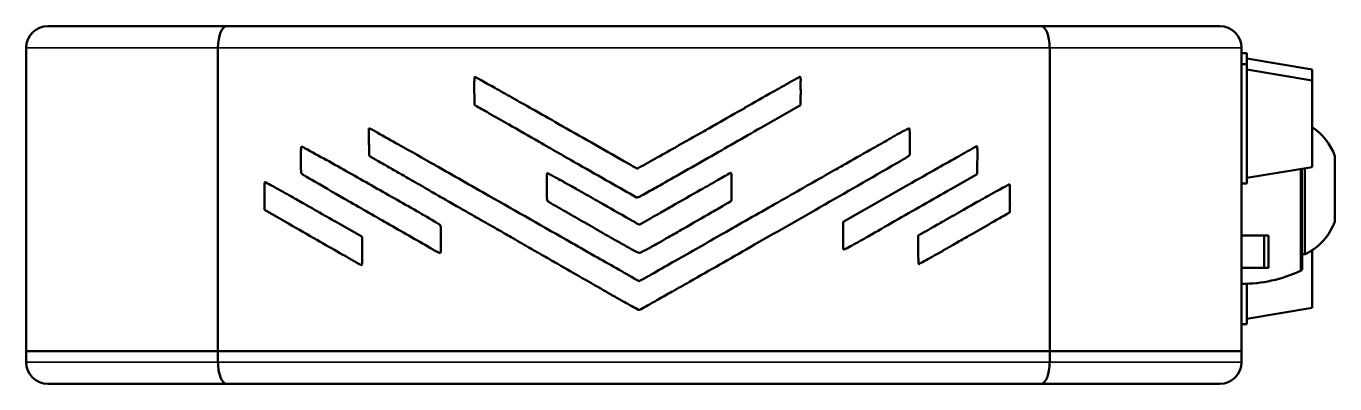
# Model space of a CAD drawing. Header units: inches. Extents: x -20.7 to 49, y -43 to 17.2.
# Drawn here: x 12.01 to 26.25, y -5.51 to -1.61 of the extents above; entities that cross this region are included whole.
import ezdxf

# ---------------------------------------------------------------- set-up
doc = ezdxf.new("R2010")
doc.units = ezdxf.units.IN
doc.header["$MEASUREMENT"] = 0
doc.layers.add('Visible (ANSI)', color=7, linetype='Continuous', lineweight=50)
doc.layers.add('Visible Narrow (ANSI)', color=7, linetype='Continuous', lineweight=35)

msp = doc.modelspace()

# ---------------------------------------------------------------- linework, layer by layer
at = {"layer": 'Visible (ANSI)'}
for p, q in [((14.192, -1.615), (12.243, -1.615)), ((23.049, -1.615), (14.192, -1.615)), ((24.999, -1.615), (23.049, -1.615)), ((12.007, -1.851), (12.007, -5.158)), ((14.094, -1.851), (14.094, -5.158)), ((23.147, -1.851), (23.147, -5.158)), ((25.235, -1.851), (25.235, -5.158)), ((25.235, -1.91), (25.294, -1.91)), ((25.294, -2.028), (25.294, -1.91)), ((26.003, -2.087), (25.294, -1.969)), ((25.235, -2.028), (25.294, -2.028)), ((25.294, -3.328), (25.294, -2.028)), ((26.003, -2.206), (25.294, -2.087)), ((26.003, -2.206), (26.003, -2.087)), ((26.003, -3.15), (26.003, -2.206)), ((20.434, -2.475), (20.003, -2.722)), ((20.435, -2.46), (20.434, -2.475)), ((15.737, -2.73), (15.744, -2.731)), ((15.738, -2.856), (15.737, -2.73)), ((26.251, -3.739), (26.251, -3.034)), ((22.356, -3.228), (22.07, -3.392)), ((22.357, -3.223), (22.356, -3.228)), ((26.003, -3.15), (25.294, -3.269)), ((25.896, -4.25), (25.896, -3.168)), ((20.9, -3.746), (21.606, -3.344)), ((25.235, -3.328), (25.294, -3.328)), ((14.602, -3.618), (14.602, -3.579)), ((14.862, -3.767), (14.602, -3.618)), ((15.365, -3.739), (15.661, -3.908)), ((20.898, -3.821), (20.9, -3.746)), ((15.661, -3.908), (15.662, -3.917)), ((21.716, -3.897), (21.728, -3.89)), ((21.716, -4.026), (21.716, -3.897)), ((25.235, -3.895), (25.483, -3.895)), ((25.483, -3.895), (25.53, -3.895)), ((25.483, -4.249), (25.483, -3.895)), ((25.53, -4.249), (25.53, -3.895)), ((25.923, -4.101), (25.896, -4.101)), ((26.003, -4.686), (26.003, -4.058)), ((25.235, -4.249), (25.483, -4.249)), ((25.53, -4.249), (25.483, -4.249)), ((25.294, -4.863), (25.294, -4.422)), ((26.003, -4.686), (25.294, -4.804)), ((25.235, -4.863), (25.294, -4.863)), ((14.094, -5.158), (12.007, -5.158)), ((14.094, -5.158), (12.007, -5.158)), ((12.007, -5.158), (12.007, -5.276)), ((23.147, -5.158), (14.094, -5.158)), ((23.147, -5.158), (14.094, -5.158)), ((14.094, -5.158), (14.094, -5.276)), ((25.235, -5.158), (23.147, -5.158)), ((25.235, -5.158), (23.147, -5.158)), ((23.147, -5.158), (23.147, -5.276)), ((25.235, -5.158), (25.235, -5.276)), ((12.243, -5.513), (14.192, -5.513)), ((14.192, -5.513), (23.049, -5.513)), ((23.049, -5.513), (24.999, -5.513))]:
    msp.add_line(p, q, dxfattribs=at)
for centre, radius, start, end in [((12.243, -1.851), 0.236, 90, 180), ((24.999, -1.851), 0.236, 0, 90), ((19.716, -2.273), 2.832, 178.8879, 180.0115), ((27.55, -2.272), 10.666, 180.0115, 180.4304), ((22.651, -2.33), 5.767, 178.4612, 178.8879), ((16.894, -2.176), 0.00787, 135, 178.4612), ((16.889, -2.171), 0.00111, 72.1075, 135), ((16.864, -2.247), 0.0815, 69.1782, 72.1075), ((16.865, -2.246), 0.0803, 65.3061, 69.1782), ((16.814, -2.356), 0.201, 63.3514, 65.3061), ((16.259, -3.463), 1.44, 60.9565, 63.3514), ((-12.542, -55.328), 60.765, 60.79421, 60.95651), ((132.56, -199.928), 227.341, 119.60649, 119.6388), ((96.569, -136.588), 154.49, 119.55622, 119.60641), ((21.831, -4.793), 2.978, 118.6999, 119.5561), ((20.806, -2.919), 0.842, 117.0667, 118.6998), ((20.43, -2.184), 0.0169, 89.9999, 117.0667), ((20.43, -2.172), 0.00437, 11.1423, 89.9999), ((20.342, -2.189), 0.094, 2.5897, 11.1423), ((19.803, -2.214), 0.634, 359.9652, 2.5897), ((-22.263, -2.188), 42.699, 359.8364, 359.9652), ((30.782, -2.247), 13.897, 180.4304, 180.6204), ((24.028, -2.321), 7.143, 180.6204, 180.9331), ((-9.827, -50.471), 55.2, 60.5741, 60.7942), ((-34.878, -94.882), 106.189, 60.43883, 60.57405), ((4382.099, -7668.664), 8820.396, 119.6388764, 119.6411682), ((1.285, -2.255), 19.152, 359.6788, 359.8363), ((8.449, -2.295), 11.987, 359.4551, 359.6788), ((2.261, -2.237), 18.176, 359.3305, 359.4551), ((99.329, -1.094), 82.454, 180.93316, 180.95746), ((16.888, -2.472), 0.00148, 180.9575, 225.4902), ((16.892, -2.468), 0.00727, 225.4902, 240.1355), ((7624.052, 13245.753), 15276.926, 240.1354528, 240.1361387), ((-112.211, -231.229), 262.941, 60.3671, 60.43884), ((3611.507, -6314.421), 7262.26, 119.6412535, 119.6440019), ((20.25, -2.447), 0.186, 356.0592, 359.3305), ((295.612, 482.583), 559.435, 240.13614, 240.16071), ((1726.297, 2976.732), 3434.784, 240.16071, 240.167127), ((-309.783, -578.555), 662.527, 60.331209, 60.36719), ((215.041, -346.236), 395.295, 119.644, 119.66717), ((15.74, -2.761), 0.0303, 68.296, 82.4436), ((15.712, -2.831), 0.106, 62.7323, 68.296), ((15.479, -3.283), 0.615, 60.9617, 62.7323), ((0.252, -30.711), 31.986, 60.858, 60.9617), ((-3.767, -37.92), 40.239, 60.4783, 60.858), ((-48.335, 116.126), 136.819, 299.51657, 299.66717), ((-551.268, 993.472), 1148.37, 299.799293, 299.832295), ((110.864, -159.991), 180.827, 119.65428, 119.71616), ((28.977, -16.162), 15.322, 119.2768, 119.6543), ((23.961, -7.214), 5.064, 118.5587, 119.2767), ((22.177, -3.938), 1.334, 116.6217, 118.5586), ((21.858, -3.301), 0.621, 115.0625, 116.6217), ((21.672, -2.902), 0.181, 111.158, 115.0625), ((21.651, -2.849), 0.124, 107.0434, 111.158), ((21.616, -2.736), 0.00578, 69.0064, 107.0434), ((21.617, -2.733), 0.00312, 10.3946, 69.0064), ((21.516, -2.752), 0.106, 5.7834, 10.3946), ((21.369, -2.767), 0.254, 2.5925, 5.7834), ((18.607, -2.892), 3.019, 2.0713, 2.5925), ((19.641, -2.855), 1.984, 0.3344, 2.0712), ((16.726, -2.872), 4.899, 359.4503, 0.3344), ((25.661, -3.237), 0.624, 19.3498, 56.8366), ((15.779, -3.005), 0.782, 176.4855, 179.4806), ((15.394, -2.982), 0.397, 172.8388, 176.4855), ((15.007, -2.933), 0.00614, 100.8997, 172.8388), ((15.006, -2.93), 0.003, 64.8783, 100.8997), ((14.668, -3.651), 0.8, 64.1804, 64.8783), ((14.839, -3.298), 0.407, 62.5663, 64.1804), ((14.698, -3.57), 0.714, 61.507, 62.5663), ((6.922, -17.895), 17.012, 60.5958, 61.507), ((33.247, -2.721), 17.51, 180.4438, 180.7035), ((18.192, -2.905), 2.454, 180.7035, 181.8101), ((17.175, -2.938), 1.436, 181.8101, 183.0591), ((-140.191, -278.834), 317.099, 60.39514, 60.47825), ((148.839, 225.995), 263.834, 240.1671, 240.27505), ((-560.371, -1018.444), 1168.785, 60.311355, 60.331294), ((0.881, 29.196), 36.924, 299.1175, 299.5166), ((-367.723, 678.534), 784.662, 299.69172, 299.715309), ((14.552, -2.851), 7.073, 358.8617, 359.4503), ((375.649, -631.309), 720.894, 119.346435, 119.363388), ((22.354, -2.938), 0.0142, 90, 119.3464), ((22.354, -2.928), 0.00396, 4.0345, 90), ((21.613, -2.98), 0.747, 1.9153, 4.0345), ((21.114, -2.997), 1.246, 359.8449, 1.9153), ((16.772, -3.119), 1.775, 180.4559, 181.7542), ((-112.137, -229.155), 259.513, 60.4711, 60.59578), ((15.787, -3.012), 0.0462, 183.0591, 198.0282), ((15.75, -3.024), 0.00768, 198.0282, 224.8887), ((15.767, -3.007), 0.0309, 224.8887, 234.4254), ((15.808, -2.949), 0.102, 234.4254, 239.1541), ((16.401, -1.957), 1.258, 239.1541, 239.907), ((21.459, 6.771), 11.345, 239.907, 240.0537), ((90.583, 126.758), 149.82, 240.05373, 240.07582), ((178.794, 280.011), 326.646, 240.07582, 240.09161), ((-298.709, -557.821), 637.975, 60.334942, 60.395142), ((68.429, 85.163), 101.663, 240.27497, 240.49488), ((9.567, -18.775), 18.061, 59.9165, 60.3114), ((-55.404, 130.247), 152.593, 299.04025, 299.11749), ((-63.909, 142.471), 167.696, 299.66267, 299.79926), ((-1679.947, 2955.799), 3413.209, 299.884493, 299.900765), ((-435.743, 797.784), 921.947, 299.683179, 299.693022), ((20.72, -1.66), 1.635, 299.9008, 303.2455), ((21.605, -3.011), 0.0201, 303.2455, 311.853), ((21.612, -3.019), 0.00898, 311.9359, 343.3962), ((21.6, -3.016), 0.0216, 343.3113, 351.4977), ((21.41, -2.987), 0.214, 351.4977, 358.8617), ((62.27, -74.319), 81.797, 119.36339, 119.54816), ((5.421, -2.954), 16.939, 359.5375, 359.8449), ((3.794, -2.941), 18.566, 359.3877, 359.5375), ((26.239, -3.034), 0.0118, 0, 19.3498), ((16.072, -3.14), 1.075, 181.7542, 183.2583), ((15.07, -3.197), 0.0716, 183.2583, 194.1333), ((15.022, -3.21), 0.0216, 194.1333, 202.0735), ((15.014, -3.217), 0.0114, 214.722, 227.0607), ((15.032, -3.197), 0.0379, 227.0607, 238.8883), ((47.275, 52.101), 64.05, 239.82076, 239.89938), ((1311.959, 2249.977), 2599.273, 240.091606, 240.095054), ((55.699, 65.71), 79.508, 240.09505, 240.12992), ((456.172, 762.998), 883.616, 240.129972, 240.135931), ((19.476, -3.31), 1.803, 178.2131, 179.6393), ((19.54, -3.312), 1.867, 177.2622, 178.2131), ((17.684, -3.223), 0.00876, 135, 177.2622), ((17.68, -3.219), 0.00277, 62.7613, 135), ((15.314, -7.814), 5.171, 62.3805, 62.7613), ((16.557, -5.44), 2.491, 61.2975, 62.3805), ((10.51, -16.483), 15.081, 61.0113, 61.2975), ((19.293, -1.986), 1.342, 239.9166, 240.5196), ((19, -2.504), 0.746, 240.5196, 241.4551), ((19.598, -1.405), 1.998, 241.4551, 241.7571), ((18.654, -3.162), 0.0031, 241.7571, 270.0001), ((18.654, -3.136), 0.0295, 270.0001, 299.0403), ((-16.627, 59.452), 72.156, 299.45176, 299.6626), ((199.374, -322.248), 366.163, 119.39056, 119.41531), ((19.677, -3.216), 0.00313, 36.6126, 119.3906), ((19.563, -3.247), 0.121, 14.3629, 15.8015), ((19.595, -3.239), 0.0883, 12.253, 14.3629), ((19.541, -3.25), 0.143, 10.7848, 12.2531), ((19.599, -3.239), 0.0842, 0.0183, 10.7848), ((-83.837, -3.272), 103.52, 359.94362, 0.01833), ((1576.532, -2735.448), 3144.13, 119.658865, 119.670325), ((-115.771, 236.432), 275.806, 299.65886, 299.68318), ((178.487, -279.328), 317.456, 119.54826, 119.61564), ((22.328, -3.218), 0.0302, 350.6966, 359.0912), ((12.111, -3.03), 10.249, 359.1533, 359.3876), ((-11.369, -2.683), 33.731, 359.0912, 359.1533), ((21.407, -3.468), 6.806, 179.5141, 180.2614), ((65.221, -3.84), 50.622, 179.4121, 179.5141), ((14.609, -3.32), 0.00786, 135, 179.4121), ((14.606, -3.317), 0.00363, 61.7028, 135), ((-6.149, -41.869), 43.787, 61.5917, 61.7028), ((10.64, -10.829), 8.498, 60.8947, 61.5917), ((1.612, -27.046), 27.058, 60.6007, 60.8947), ((76.115, 101.85), 121.554, 239.89939, 240.0935), ((-119.374, -241.931), 274.196, 60.35279, 60.47105), ((495.955, 832.285), 963.512, 240.135989, 240.142406), ((574.364, 968.881), 1121.012, 240.142497, 240.148227), ((-7806.353, -13634.07), 15715.928, 60.1475525, 60.1482399), ((30.04, -3.377), 12.366, 179.6393, 179.9835), ((34.703, -3.378), 17.03, 179.9835, 180.3007), ((8.64, -19.859), 18.941, 60.6403, 61.0113), ((-2.873, -40.324), 42.422, 60.4373, 60.6403), ((509.737, 865.011), 997.719, 240.494877, 240.51414), ((12.756, 7.414), 12.396, 298.6755, 299.4517), ((201.349, -322.822), 367.636, 119.67316, 119.73046), ((43.009, -44.919), 47.789, 119.4153, 119.6732), ((-243.949, -3.115), 263.633, 359.91338, 359.94364), ((-650.021, 1170.248), 1352.456, 299.768029, 299.797823), ((31.613, -19.776), 18.696, 118.8757, 119.2279), ((25.259, -8.255), 5.539, 118.0041, 118.8757), ((24.578, -6.975), 4.089, 117.5756, 118.0041), ((22.85, -3.664), 0.354, 114.9994, 117.5756), ((22.779, -3.513), 0.187, 111.993, 114.9994), ((22.71, -3.342), 0.00242, 44.9999, 111.993), ((22.707, -3.345), 0.00721, 0.9848, 44.9999), ((4.064, -3.666), 18.652, 0.7989, 0.9848), ((18.506, -3.464), 4.209, 359.8891, 0.7989), ((19.035, -3.479), 4.435, 180.2614, 181.2918), ((-2.127, -33.681), 34.674, 60.4726, 60.6007), ((-9.983, -47.551), 50.614, 60.3762, 60.4727), ((-57.654, -131.386), 147.055, 60.32674, 60.37624), ((172.665, 269.713), 315.203, 240.09351, 240.18882), ((-549.239, -989.288), 1136.621, 60.142737, 60.147553), ((-375.664, -686.912), 787.967, 60.136572, 60.142751), ((-1668.087, -2961.989), 3404.782, 60.317416, 60.334834), ((18.016, -3.466), 0.342, 180.3006, 185.5579), ((17.727, -3.494), 0.0528, 185.5579, 203.7626), ((17.701, -3.505), 0.0237, 203.7626, 236.8291), ((18.049, -2.972), 0.66, 236.8291, 239.9378), ((125.757, 183.115), 215.671, 239.93776, 239.99024), ((-33.718, -94.705), 104.942, 60.31772, 60.43733), ((-386.005, -712.772), 816.358, 60.291362, 60.317721), ((18.662, -3.461), 0.0228, 240.5141, 271.8711), ((14.141, 5.078), 9.682, 297.8448, 297.9271), ((17.794, -1.814), 1.883, 297.927, 298.3883), ((17.002, -0.349), 3.547, 298.3883, 298.6755), ((8.67, 15.211), 21.728, 300.0501, 300.2587), ((1926.002, -3348.876), 3850.121, 119.670295, 119.68015), ((-122.526, 240.097), 282.085, 300.25871, 300.27315), ((19.678, -3.518), 0.00393, 300.2731, 331.7486), ((19.67, -3.513), 0.0131, 331.7486, 359.9134), ((-282.438, 523.933), 608.39, 299.796648, 299.884425), ((52.177, -56.185), 60.511, 119.52235, 119.68717), ((36.074, -27.749), 27.832, 119.2279, 119.5224), ((2.553, -3.271), 20.164, 359.1129, 359.2183), ((16.394, -3.46), 6.321, 359.2183, 359.8891), ((-898.251, -1606.71), 1845.049, 60.318961, 60.326753), ((9.235, -15.972), 14.2, 59.3332, 60.3528), ((-2024.024, -3557.735), 4098.362, 60.134737, 60.136572), ((113.602, 164.931), 194.386, 240.13473, 240.15345), ((473.388, 791.97), 917.313, 240.153451, 240.159425), ((61.891, 72.54), 87.977, 239.99021, 240.13299), ((-112.422, 226.449), 264.939, 299.68562, 299.71353), ((-237.111, 444.931), 516.498, 299.71352, 299.73048), ((-605.044, 1081.401), 1251.934, 299.906714, 299.923215), ((-1.575, 32.92), 42.187, 299.9232, 300.0501), ((-602.59, 1092.34), 1261.544, 299.676877, 299.68719), ((-32662.256, 56911.933), 65632.995, 299.86727352, 299.86750284), ((22.709, -3.639), 0.00582, 299.8569, 315.9073), ((12.429, -3.424), 10.286, 358.9384, 359.1129), ((-191.384, 0.352), 214.134, 358.93081, 358.93845), ((233.447, 377.231), 439.248, 240.1563, 240.20376), ((729.572, 1241.687), 1435.417, 240.188824, 240.210602), ((15.719, -5.036), 1.486, 58.3599, 59.3332), ((16.451, -3.85), 0.0922, 50.964, 58.3599), ((16.492, -3.799), 0.0265, 34.5458, 50.964), ((16.497, -3.795), 0.0198, 14.1334, 34.5458), ((16.442, -3.809), 0.0765, 3.887, 14.1334), ((15.812, -3.851), 0.709, 1.8925, 3.887), ((15.097, -3.875), 1.424, 0.4271, 1.8925), ((526.312, 884.226), 1023.672, 240.159356, 240.165314), ((474.038, 793.08), 918.599, 240.165331, 240.171748), ((-7708.652, -13478.435), 15532.315, 60.1711616, 60.1718492), ((71.759, 89.724), 107.792, 240.133, 240.25558), ((31.705, 19.294), 26.495, 240.2914, 240.4399), ((19.394, -2.411), 1.542, 240.44, 241.6198), ((19.197, -2.777), 1.127, 241.6199, 242.6177), ((18.681, -3.774), 0.00417, 242.6177, 294.6002), ((18.669, -3.748), 0.0323, 294.6002, 299.684), ((-2042.653, 3612.478), 4162.5, 299.684011, 299.685618), ((-32.301, 85.64), 103.207, 299.80398, 299.90666), ((25.719, -3.889), 4.821, 179.2001, 179.6016), ((-20.857, 70.243), 85.231, 299.54408, 299.768), ((-63.939, 146.965), 173.482, 299.61052, 299.64695), ((-125.858, 255.754), 298.658, 299.64694, 299.67696), ((-358.177, 659.09), 764.391, 299.849868, 299.867274), ((25.661, -3.536), 0.624, 295.3307, 340.6502), ((26.239, -3.739), 0.0118, 340.6502, 0), ((93.964, 133.641), 158.55, 240.20376, 240.30531), ((15.603, -3.924), 0.0596, 0.6314, 6.9035), ((-13.761, -4.248), 29.425, 0.5512, 0.6314), ((3.965, -4.077), 11.699, 0.3177, 0.5512), ((13.763, -3.962), 2.758, 358.4455, 359.4999), ((8.627, -3.923), 7.894, 0.0148, 0.4271), ((9.321, -3.923), 7.2, 359.4999, 0.0148), ((-1230.482, -2180.105), 2508.531, 60.168664, 60.171185), ((-954.31, -1698.488), 1953.349, 60.165643, 60.168608), ((1271.789, 2195.797), 2532.021, 240.317339, 240.324673), ((40.461, 34.952), 44.71, 240.2556, 240.513), ((23.129, 4.302), 9.498, 240.513, 241.3253), ((11.966, 8.217), 14.022, 299.2145, 299.6035), ((2.078, 25.621), 34.039, 299.6035, 299.804), ((2171.107, -3778.942), 4345.129, 119.680114, 119.687904), ((29.794, -3.917), 8.896, 179.6004, 180.1054), ((24.826, -3.926), 3.928, 180.1066, 180.5693), ((26.973, -3.905), 6.075, 180.5693, 181.024), ((4.891, 24.815), 33.014, 299.1994, 299.5441), ((14.009, 9.811), 15.726, 299.3985, 299.6105), ((-22.353, 73.742), 89.55, 299.70203, 299.79619), ((-61.356, 141.855), 168.039, 299.79619, 299.84984), ((176.592, 278.535), 325.348, 240.30531, 240.3452), ((-4.899, -4.126), 20.563, 0.1646, 0.3177), ((-46.869, -4.247), 62.533, 0.0851, 0.16463), ((17.085, -2.919), 1.304, 240.2106, 243.1277), ((16.513, -4.047), 0.0384, 243.1277, 253.0901), ((16.511, -4.055), 0.0305, 253.0901, 264.9203), ((16.51, -4.064), 0.0216, 264.9203, 278.6774), ((16.513, -4.08), 0.00485, 278.6774, 320.31), ((16.51, -4.078), 0.00853, 320.31, 358.0947), ((9.733, -3.852), 6.789, 358.0947, 358.4455), ((-3615.02, -6337.898), 7301.573, 60.1644932, 60.1656428), ((437.516, 728.073), 844.038, 240.164482, 240.177087), ((24.382, 6.592), 12.109, 241.3254, 241.7917), ((18.685, -4.029), 0.0564, 241.7917, 262.6201), ((18.679, -4.073), 0.0116, 262.6201, 274.0065), ((18.679, -4.05), 0.0347, 283.0437, 288.384), ((18.659, -3.989), 0.099, 288.384, 296.5978), ((17.239, -1.154), 3.269, 296.5978, 297.2549), ((17.565, -1.787), 2.558, 297.2548, 298.2002), ((17.673, -1.989), 2.329, 298.2002, 299.2145), ((-112.31, 226.833), 266.028, 299.63359, 299.79665), ((21.187, -4.008), 0.288, 181.024, 185.1915), ((20.967, -4.028), 0.0671, 185.1915, 194.782), ((20.906, -4.044), 0.00457, 194.782, 262.7164), ((20.906, -4.045), 0.00406, 262.7163, 288.6969), ((20.867, -3.93), 0.125, 288.6969, 290.8745), ((20.87, -3.938), 0.117, 290.8744, 293.6878), ((20.848, -3.887), 0.173, 293.6878, 295.7891), ((20.313, -2.779), 1.403, 295.7891, 299.1994), ((41.365, -4.022), 19.649, 180.0125, 180.3028), ((23.046, -4.119), 1.329, 180.3028, 182.379), ((7.28, 21.724), 29.683, 299.3347, 299.5345), ((1.482, 31.958), 41.446, 299.5345, 299.702), ((25.923, -4.089), 0.0118, 270, 295.3307), ((15.982, -3.56), 0.736, 240.3452, 243.2405), ((15.659, -4.201), 0.0185, 243.2405, 249.3179), ((15.659, -4.203), 0.0161, 249.3179, 256.0669), ((15.658, -4.206), 0.0131, 256.0669, 264.1945), ((15.656, -4.217), 0.00239, 271.4105, 314.3699), ((15.65, -4.207), 0.0128, 331.3126, 357.8757), ((14.804, -4.176), 0.86, 357.8757, 359.1802), ((13.493, -4.157), 2.171, 359.1803, 0.0851), ((2974.189, 5153.237), 5944.704, 240.1770333, 240.1800127), ((656.114, 1115.322), 1288.444, 240.324626, 240.336773), ((30697.116, 53861.327), 61989.374, 240.33672343, 240.33695261), ((137.822, -212.465), 239.766, 119.6879, 119.75211), ((22.462, -4.143), 0.745, 182.379, 184.622), ((21.724, -4.203), 0.00428, 184.622, 270.8061), ((21.724, -4.204), 0.00297, 270.8061, 295.7496), ((21.558, -3.861), 0.384, 295.7496, 296.5359), ((21.623, -3.991), 0.239, 296.5358, 298.0333), ((21.549, -3.851), 0.397, 298.0333, 299.0566), ((12.463, 12.501), 19.104, 299.0566, 299.3346), ((25.861, -4.25), 0.0354, 294.8, 0), ((3508.966, 6086.244), 7020.105, 240.1799634, 240.1824844), ((18.682, -4.385), 0.0103, 240.337, 249.0064), ((18.679, -4.393), 0.00164, 249.0064, 299.2744), ((-61.417, 138.486), 163.799, 299.27442, 299.29298), ((12.94, 5.946), 11.827, 299.293, 299.579), ((7.369, 15.761), 23.113, 299.5789, 299.7522), ((-69.232, 151.105), 178.905, 299.56312, 299.63359), ((25.235, -2.895), 1.528, 270, 294.8), ((198.189, 309.397), 361.787, 240.18246, 240.204), ((-15.705, 56.741), 70.416, 299.4215, 299.56312), ((25.644, 8.068), 14.554, 240.204, 240.6631), ((21.868, 1.349), 6.846, 240.6631, 241.47), ((27.977, 12.585), 19.635, 241.47, 241.7089), ((14.716, 2.576), 8.293, 298.6591, 299.2534), ((-3.518, 35.131), 45.607, 299.2534, 299.4215), ((18.68, -4.686), 0.0209, 241.7089, 270.4695), ((18.68, -4.703), 0.00385, 270.4695, 292.3429), ((18.64, -4.606), 0.109, 292.3429, 294.2864), ((18.643, -4.612), 0.103, 294.2864, 296.7715), ((18.622, -4.571), 0.148, 296.7715, 298.6591), ((12.243, -5.276), 0.236, 180, 270), ((24.999, -5.276), 0.236, 270, 0)]:
    msp.add_arc(centre, radius, start, end, dxfattribs=at)
for centre, major_axis, ratio, start_param, end_param in [((14.192, -1.851), (0, 0.236), 0.414214, 0, 1.570796), ((23.049, -1.851), (0, 0.236), 0.414214, 4.712389, 6.283185), ((15.026, -3.021), (-0.003, -0.488), 0.06047, 4.666487, 4.944524), ((15.033, -3.194), (-0.0197, -0.0368), 0.740605, 5.732303, 5.921884), ((15.083, -3.268), (0.108, -0.063), 0.020856, 4.013173, 4.66587), ((18.703, -4.015), (-0.0404, -0.0658), 0.575914, 0.389763, 0.515505), ((15.655, -4.206), (-0.0044, -0.0155), 0.561474, 0.777024, 1.187871), ((14.192, -5.276), (0, 0.236), 0.414214, 1.570796, 3.141593), ((23.049, -5.276), (0, 0.236), 0.414214, 3.141593, 4.712389)]:
    msp.add_ellipse(centre, major_axis=major_axis, ratio=ratio, start_param=start_param, end_param=end_param, dxfattribs=at)
at = {"layer": 'Visible Narrow (ANSI)'}
for p, q in [((12.007, -1.851), (14.094, -1.851)), ((14.094, -1.851), (23.147, -1.851)), ((23.147, -1.851), (25.235, -1.851)), ((26.25, -3.03), (26.25, -3.743)), ((25.876, -3.172), (25.876, -4.282)), ((25.923, -3.164), (25.923, -4.101)), ((25.928, -4.1), (25.928, -3.163)), ((14.094, -5.276), (12.007, -5.276)), ((23.147, -5.276), (14.094, -5.276)), ((25.235, -5.276), (23.147, -5.276))]:
    msp.add_line(p, q, dxfattribs=at)

doc.saveas('drawing.dxf')
